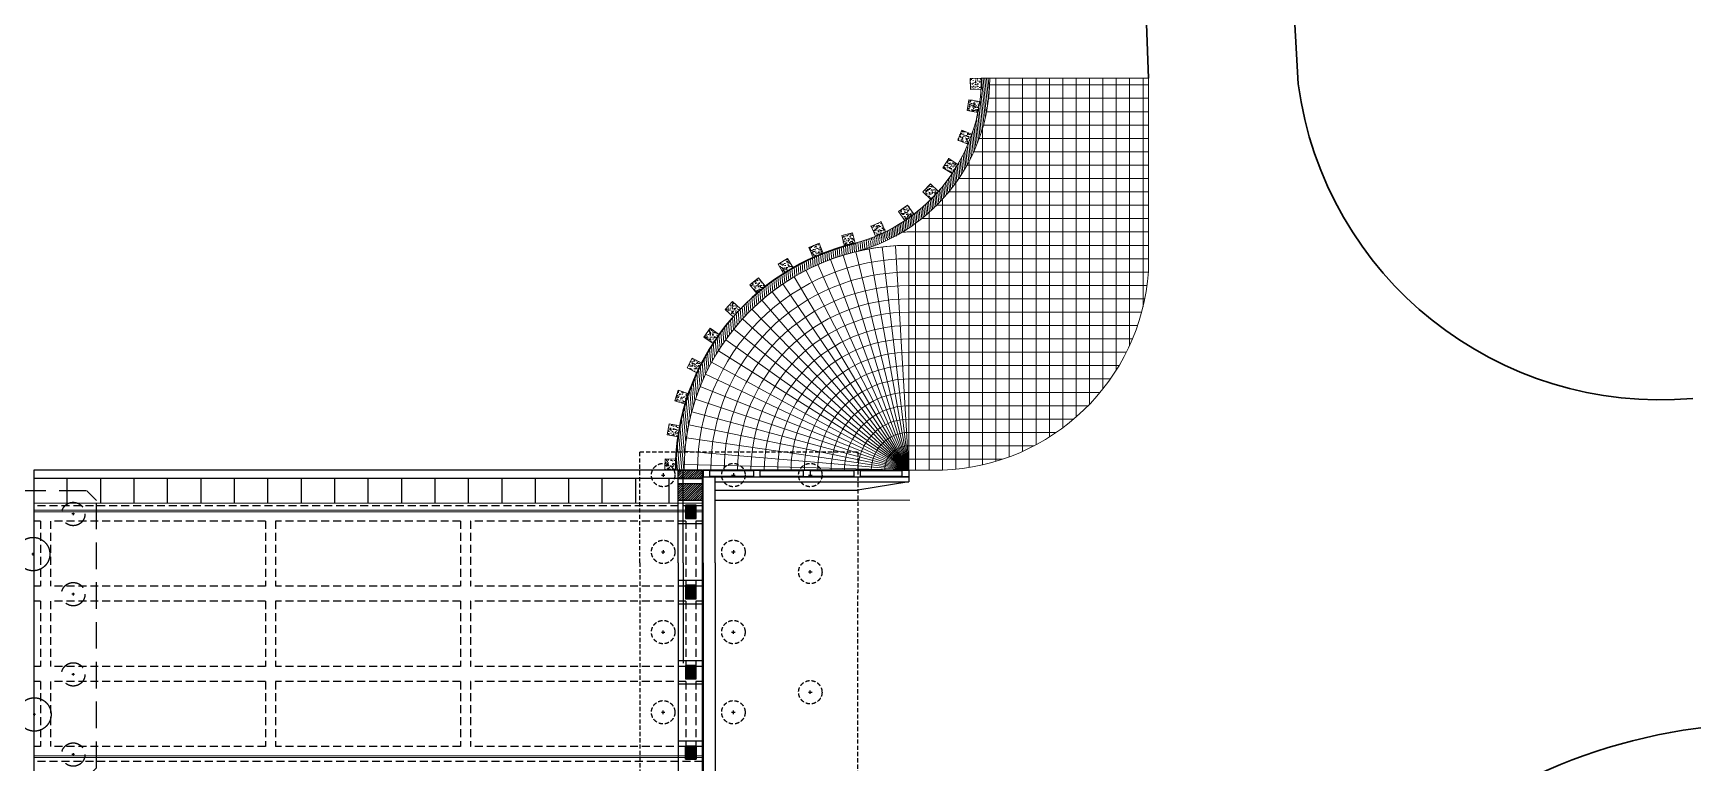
# Model space of a CAD drawing. Header units: millimetres. Extents: x 645430 to 1329725, y -477752 to 44877.
# Drawn here: x 806831 to 856463, y -45959 to -24122 of the extents above; entities that cross this region are included whole.
import ezdxf

# ---------------------------------------------------------------- set-up
doc = ezdxf.new("R2010")
doc.units = ezdxf.units.MM
doc.header["$LTSCALE"] = 250
for name, pattern in [('ACAD_ISO03W100', [30, 12, -18]), ('DASHED', [19.049999999999997, 12.7, -6.35]), ('DASHED2', [0.375, 0.25, -0.125]), ('HIDDEN', [9.524999999999999, 6.35, -3.175])]:
    doc.linetypes.add(name, pattern=pattern)
for name, color, linetype in [('Abutment W Line', 200, 'Continuous'), ('Bearing  peat', 11, 'Continuous'), ('Center Line', 34, 'Continuous'), ('Deck Slab', 11, 'Continuous'), ('Extra Line', 145, 'Continuous'), ('Girder Line', 7, 'Continuous'), ('Hatching', 35, 'Continuous'), ('Pile', 11, 'Continuous'), ('Ralling', 6, 'Continuous')]:
    doc.layers.add(name, color=color, linetype=linetype)
for name, color, linetype, lineweight in [('Box', 30, 'Continuous', 13), ('Pucca Road', 1, 'Continuous', 30), ('Railing', 6, 'Continuous', 13), ('RL', 7, 'Continuous', 18), ('ROAD', 1, 'Continuous', 30), ('Text_Title', 1, 'Continuous', 20)]:
    doc.layers.add(name, color=color, linetype=linetype, lineweight=lineweight)
pattern_1 = [(45, (113368225.4387956, 9459709.098030254), (-33.67596045400933, 33.67596045400933), [])]
pattern_2 = [(0, (113368375.4387956, 9457309.098030254), (0, 25.4), [])]

# ---------------------------------------------------------------- blocks, each defined once
blk = doc.blocks.new('GJGJH')
at = {"layer": 'Center Line'}
for p, q in [((-4837.500000002328, 2050.000000008265), (-4762.500000002328, 2050.000000008265)), ((-4800.000000002328, 2087.500000008265), (-4800.000000002328, 2012.500000008265)), ((-2437.5, 2050.000000008265), (-2362.5, 2050.000000008265)), ((-2400, 2087.500000008265), (-2400, 2012.500000008265)), ((-37.5, 2050.000000008265), (37.5, 2050.000000008265)), ((0, 2087.500000008265), (0, 2012.500000008265)), ((2362.5, 2050.000000008265), (2437.5, 2050.000000008265)), ((2400, 2087.500000008265), (2400, 2012.500000008265)), ((-3562.5, 850.000000003376), (-3637.5, 850.000000003376)), ((-3600, 887.500000003376), (-3600, 812.500000003376)), ((1237.5, 887.500000003376), (1162.5, 887.500000003376)), ((1200, 925.000000003376), (1200, 850.000000003376)), ((-4837.500000002328, -350), (-4762.500000002328, -350)), ((-4837.500000005122, -350), (-4762.500000005122, -350)), ((-4800.000000002328, -387.5), (-4800.000000002328, -312.5)), ((-4800.000000005122, -312.5), (-4800.000000005122, -387.5)), ((-2437.5, -350), (-2362.5, -350)), ((-2400, -387.5), (-2400, -312.5)), ((-37.5, -350), (37.5, -350)), ((0, -387.5), (0, -312.5)), ((2362.5, -350), (2437.5, -350)), ((2400, -387.5), (2400, -312.5))]:
    blk.add_line(p, q, dxfattribs=at)
at = {"layer": 'Hatching', "linetype": 'HIDDEN', "ltscale": 0.5}
for centre in [(-4800.000000002328, 2050.000000008265), (-2400, 2050.000000008265), (0, 2050.000000008265), (2400, 2050.000000008265), (-4800.000000002328, -350), (-2400, -350), (0, -350), (2400, -350)]:
    blk.add_circle(centre, 350, dxfattribs=at)
at = {"layer": 'Pile', "linetype": 'HIDDEN', "ltscale": 0.5}
for p, q in [((-5500.000000004657, 2450.000000003609), (-5200.000000005122, 2750.000000003609)), ((2800.000000005355, 2750.000000003609), (-5200.000000005122, 2750.000000003609)), ((3100.000000004889, 2450.000000003609), (2800.000000005355, 2750.000000003609)), ((-5500.000000000233, -749.9999999963911), (-5500.000000004657, 2450.000000003609)), ((3100.000000000233, -749.9999999963911), (3100.000000004889, 2450.000000003609)), ((-5199.999999999767, -1049.999999996391), (-5500.000000000233, -749.9999999963911)), ((2799.999999999767, -1049.999999996391), (3100.000000000233, -749.9999999963911)), ((2799.999999999767, -1049.999999996391), (-5199.999999999767, -1049.999999996391))]:
    blk.add_line(p, q, dxfattribs=at)
at = {"layer": 'Pile', "linetype": 'HIDDEN', "ltscale": 7}
for centre in [(-3599.999999999767, 850.000000003376), (1200.000000000233, 887.500000003376)]:
    blk.add_circle(centre, 500, dxfattribs=at)
blk = doc.blocks.new('*U317')
at = {"ltscale": 10}
blk.add_line((-4.117874862132975e-13, 6725), (0.9146961398801068, 6.220588693400858e-05), dxfattribs=at)
blk = doc.blocks.new('*U318')
at = {"layer": 'RL', "color": 0, "linetype": 'ByBlock', "lineweight": -2, "transparency": 16777216}
for p, rotation in [((113349832.3182975, 9474361.101331899), 200.4475644358947), ((113350211.0488732, 9474489.615866657), 197.0396370299124), ((113350596.7491875, 9474595.389692483), 193.6317096239301), ((113350988.0551053, 9474678.048711212), 190.2237822179475), ((113351383.5826658, 9474737.30057654), 186.8158548119649), ((113351781.9329773, 9474772.935727982), 183.4079274059825), ((113352181.6971645, 9474784.828132046), 180), ((113348751.1882747, 9473844.050962906), 210.6713466538419), ((113349101.0949121, 9474037.74706447), 207.2634192478594), ((113349461.8969449, 9474210.300615128), 203.8554918418771), ((113348088.9684378, 9473396.043698296), 217.4872014658067), ((113348413.4145735, 9473629.897369865), 214.0792740598244), ((113347484.5976393, 9472872.611219851), 224.3030562777721), ((113347778.9973605, 9473143.317035893), 220.8951288717895), ((113347206.8104997, 9472584.883675586), 227.7109836837547), ((113346704.9416172, 9471962.49051498), 234.5268384957198), ((113346946.6184121, 9472281.152030524), 231.1189110897373), ((113346482.6348714, 9471630.02616286), 237.9347659017022), ((113346099.2052339, 9470928.437013393), 244.750620713667), ((113346280.4844234, 9471284.934825592), 241.3426933076847), ((113345939.4384464, 9470561.793578615), 248.1585481196495), ((113345801.7491199, 9470186.301256388), 251.566475525632), ((113345594.4709494, 9469414.108675757), 258.3823303375971), ((113345686.6242307, 9469803.288078364), 254.9744029316145), ((113345525.6152014, 9469020.139488336), 261.7902577435796), ((113345480.3005141, 9468622.77389625), 265.1981851495621), ((113345458.6871551, 9468223.417291977), 268.6061125555447)]:
    blk.add_blockref('*U317', p, dxfattribs=dict(at, rotation=rotation))
blk = doc.blocks.new('gfffe')
at = {"true_color": 0xed1f24}
h = blk.add_hatch(dxfattribs=at)
h.set_pattern_fill('AR-CONC', color=240, angle=-3.81666561775622e-14)
h.set_pattern_definition([(49.9999999999999, (5949314.327706725, 76386.57703159499), (182.184668996004, -15.93908553890321), [19.05, -209.55]), (355, (5949314.327706725, 76386.57703159499), (-35.24342142496921, 191.0568452390352), [15.24, -167.64058417]), (100.4514446999999, (5949329.509713725, 76385.24877809499), (146.9412470903534, 175.117751912195), [16.19000879999999, -178.0902445999999]), (46.18419999999996, (5949314.327706725, 76437.37703159498), (271.0790408921299, -42.04232793272732), [28.575, -314.325]), (96.63555760999989, (5949336.917606725, 76433.87353159499), (237.4041340515032, 247.4261245977214), [24.28502314, -267.13560816]), (351.1841511699999, (5949314.327706725, 76437.37703159498), (237.4041340649772, 247.4261245855325), [22.85996707, -251.45973192]), (20.99999999999993, (5949339.727706725, 76424.67703159498), (151.6143912691324, -102.2651981870877), [19.05, -209.55]), (325.9999999999999, (5949339.727706725, 76424.67703159498), (61.80202834764719, 184.1879661223192), [15.24, -167.64]), (71.45144499999995, (5949352.362239325, 76416.15493169498), (213.4164192787162, 81.9227688859051), [16.1900088, -178.0899376]), (37.49999999999998, (5949314.327706725, 76386.57703159499), (3.088603250591873, 84.5550388731531), [0, -165.608, 0, -170.18, 0, -168.275]), (7.499999999999957, (5949314.327706725, 76386.57703159499), (66.81966251030582, 100.1805748181195), [0, -97.02799999999998, 0, -161.798, 0, -64.13499999999999]), (327.5, (5949257.685706725, 76386.57703159499), (135.5905951668714, -5.728743992673534), [0, -63.49999999999999, 0, -198.12, 0, -262.8899999999999]), (317.4999999999999, (5949232.285706725, 76386.57703159499), (148.129181386018, 25.42649103333293), [0, -82.55, 0, -131.572, 0, -186.69])])
h.paths.add_polyline_path([(5963085.189231027, 76843.61030348999), (5962756.360412356, 76832.52273693965), (5962767.447978905, 76503.69391826894), (5963096.276797577, 76514.78148481926)])
at = {"ltscale": 10}
blk.add_lwpolyline([(5962756.360412356, 76832.52273693965), (5963085.189231027, 76843.61030348999), (5963096.276797577, 76514.78148481926), (5962767.447978905, 76503.69391826894)], close=True, dxfattribs=at)
blk = doc.blocks.new('PNAU')
at = {"layer": 'Hatching', "lineweight": 18, "true_color": 0x58ba48}
h = blk.add_hatch(dxfattribs=at)
h.set_pattern_fill('ANSI31', color=85, scale=400, angle=50)
h.set_pattern_definition([(95, (0, 0), (-49.80973490458728, -4.357787137382907), [])])
edge = h.paths.add_edge_path()
edge.add_line((113354599.5347867, 9479775.81910523), (113354349.6971646, 9479784.828132043))
edge.add_arc((113349155.5266468, 9479822.288337516), 5194.305596967747, 296.6680124525945, 359.5867916820559, ccw=False)
edge.add_line((113351486.8357682, 9475180.542069681), (113351487.2557121, 9475179.602044143))
edge.add_line((113351487.2557121, 9475179.602044143), (113351426.6361499, 9475152.521064403))
edge.add_arc((113349218.0806666, 9479976.001922531), 5305.062196769906, 293.5422310188767, 294.60190041755305, ccw=False)
edge.add_line((113351337.0545951, 9475112.501701303), (113351186.8534782, 9475045.401358526))
edge.add_line((113351186.8534782, 9475045.401358526), (113351185.1918997, 9475049.120727697))
edge.add_arc((113349218.0806666, 9479976.001922252), 5305.062196491373, 284.75465552415193, 291.764896020731, ccw=False)
edge.add_arc((113352181.6971645, 9468059.828132017), 6975.00000003192, 93.73396778347387, 103.36689077095878, ccw=False)
edge.add_arc((113349144.584517, 9479824.984014072), 5455.171824359235, 298.2599355404839, 359.4836129816748)
h = blk.add_hatch(dxfattribs=at)
h.set_pattern_fill('ANSI31', color=85, scale=20, angle=50)
h.set_pattern_definition([(94.99999999999984, (107366486.5575128, 9391556.134213777), (-63.25836332882584, -5.53438966447629), [])])
edge = h.paths.add_edge_path()
edge.add_line((113350569.1766863, 9474845.872834772), (113350569.9887728, 9474842.649198374))
edge.add_line((113350569.9887728, 9474842.649198374), (113351693.7429287, 9475020.591994073))
edge.add_arc((113349237.5906421, 9479729.851865748), 5311.291047733716, 284.81699234142746, 297.54465472515983, ccw=False)
edge.add_arc((113352178.5754403, 9468062.51943908), 6721.648878998658, 103.6190530553498, 174.8502521718907)
edge.add_line((113345484.0584546, 9468665.848520705), (113345230.063094, 9468630.274228701))
edge.add_arc((113352165.1603962, 9468074.032988278), 6957.368677072809, 103.26143960722192, 175.4143114422804, ccw=False)
edge = h.paths.add_edge_path()
edge.add_line((113345230.063094, 9468630.274228701), (113345484.0584546, 9468665.848520705))
edge.add_arc((113352181.6971645, 9468059.828132102), 6725.000000028963, 174.8298025587759, 179.1017579035993)
edge.add_arc((113345294.3681323, 9468026.28921948), 214.3146728994236, 40.42201889058486, 112.5331915434619)
edge.add_line((113345212.2387691, 9468224.24261483), (113345230.063094, 9468630.274228701))
edge = h.paths.add_edge_path()
edge.add_arc((113345294.3681323, 9468026.28921948), 214.314672903846, 40.42201889058481, 112.5331915434619, ccw=False)
edge.add_line((113345457.5235733, 9468165.253535321), (113345456.6971645, 9468059.828132046))
edge.add_line((113345456.6971645, 9468059.828132046), (113345206.6971646, 9468059.828132046))
edge.add_line((113345206.6971646, 9468059.828132046), (113345212.2387691, 9468224.24261483))
at = {"layer": 'Hatching', "linetype": 'Continuous', "ltscale": 3}
h = blk.add_hatch(dxfattribs=at)
h.set_pattern_fill('ANSI31', color=256, scale=15, style=2)
h.set_pattern_definition(pattern_1)
h.paths.add_polyline_path([(113346031.6971645, 9468059.828132046), (113345281.6971645, 9468059.828132046), (113345281.6971645, 9467809.828132046), (113346031.6971645, 9467809.828132046)])
h = blk.add_hatch(dxfattribs=at)
h.set_pattern_fill('ANSI31', color=256, scale=15, style=2)
h.set_pattern_definition(pattern_1)
h.paths.add_polyline_path([(113346031.6971645, 9467659.828132046), (113345281.6971645, 9467659.828132046), (113345281.6971645, 9467159.828132046), (113346031.6971645, 9467159.828132046)])
h = blk.add_hatch(dxfattribs=at)
h.set_pattern_fill('LINE,_I', color=256, scale=8, style=2)
h.set_pattern_definition([(0, (113368375.4387956, 9459709.098030254), (0, 25.4), [])])
h.paths.add_polyline_path([(113345816.6971645, 9467009.828132046), (113345656.6971645, 9467009.828132046), (113345656.6971645, 9466809.828132046), (113345816.6971645, 9466809.828132046)])
h.paths.add_polyline_path([(113345656.6971645, 9466809.828132046), (113345656.6971645, 9467009.828132046), (113345496.6971645, 9467009.828132046), (113345496.6971645, 9466809.828132046)])
h.paths.add_polyline_path([(113345656.6971645, 9466809.828132046), (113345496.6971645, 9466809.828132046), (113345496.6971645, 9466609.828132046), (113345656.6971645, 9466609.828132046)])
h.paths.add_polyline_path([(113345656.6971645, 9466609.828132046), (113345816.6971645, 9466609.828132046), (113345816.6971645, 9466809.828132046), (113345656.6971645, 9466809.828132046)])
h = blk.add_hatch(dxfattribs=at)
h.set_pattern_fill('LINE,_I', color=256, scale=8, style=2)
h.set_pattern_definition(pattern_2)
h.paths.add_polyline_path([(113345816.6971645, 9464609.828132046), (113345656.6971645, 9464609.828132046), (113345656.6971645, 9464409.828132046), (113345816.6971645, 9464409.828132046)])
h.paths.add_polyline_path([(113345656.6971645, 9464409.828132046), (113345656.6971645, 9464609.828132046), (113345496.6971645, 9464609.828132046), (113345496.6971645, 9464409.828132046)])
h.paths.add_polyline_path([(113345656.6971645, 9464409.828132046), (113345496.6971645, 9464409.828132046), (113345496.6971645, 9464209.828132046), (113345656.6971645, 9464209.828132046)])
h.paths.add_polyline_path([(113345656.6971645, 9464209.828132046), (113345816.6971645, 9464209.828132046), (113345816.6971645, 9464409.828132046), (113345656.6971645, 9464409.828132046)])
h = blk.add_hatch(dxfattribs=at)
h.set_pattern_fill('LINE,_I', color=256, scale=8, style=2)
h.set_pattern_definition([(0, (113368375.4387956, 9454909.098030254), (0, 25.4), [])])
h.paths.add_polyline_path([(113345816.6971645, 9462209.828132046), (113345656.6971645, 9462209.828132046), (113345656.6971645, 9462009.828132046), (113345816.6971645, 9462009.828132046)])
h.paths.add_polyline_path([(113345656.6971645, 9462009.828132046), (113345656.6971645, 9462209.828132046), (113345496.6971645, 9462209.828132046), (113345496.6971645, 9462009.828132046)])
h.paths.add_polyline_path([(113345656.6971645, 9462009.828132046), (113345496.6971645, 9462009.828132046), (113345496.6971645, 9461809.828132046), (113345656.6971645, 9461809.828132046)])
h.paths.add_polyline_path([(113345656.6971645, 9461809.828132046), (113345816.6971645, 9461809.828132046), (113345816.6971645, 9462009.828132046), (113345656.6971645, 9462009.828132046)])
h = blk.add_hatch(dxfattribs=at)
h.set_pattern_fill('LINE,_I', color=256, scale=8, style=2)
h.set_pattern_definition(pattern_2)
h.paths.add_polyline_path([(113345816.6971645, 9459409.828132046), (113345656.6971645, 9459409.828132046), (113345656.6971645, 9459609.828132046), (113345816.6971645, 9459609.828132046)])
h.paths.add_polyline_path([(113345656.6971645, 9459609.828132046), (113345656.6971645, 9459409.828132046), (113345496.6971645, 9459409.828132046), (113345496.6971645, 9459609.828132046)])
h.paths.add_polyline_path([(113345656.6971645, 9459609.828132046), (113345496.6971645, 9459609.828132046), (113345496.6971645, 9459809.828132046), (113345656.6971645, 9459809.828132046)])
h.paths.add_polyline_path([(113345656.6971645, 9459809.828132046), (113345816.6971645, 9459809.828132046), (113345816.6971645, 9459609.828132046), (113345656.6971645, 9459609.828132046)])
at = {"lineweight": 0}
for centre, radius, start, end in [((113349201.8233869, 9479808.888884002), 5147.930006347211, 285.4033362756657, 359.7322060407304), ((113349201.8607558, 9479808.753736354), 5397.774507499589, 285.3732916410131, 359.6504064648711)]:
    blk.add_arc(centre, radius, start, end, dxfattribs=at)
at = {"ltscale": 10}
blk.add_arc((113352172.6204442, 9468063.587832727), 6965.924294261445, 103.3010363517564, 180.030924107493, dxfattribs=at)
at = {"layer": 'Abutment W Line', "ltscale": 5}
for p, q in [((113345281.6971645, 9468059.828132046), (113346031.6971645, 9468059.828132046)), ((113345281.6971645, 9465284.828132046), (113345281.6971645, 9468059.828132046)), ((113345281.6971645, 9468059.828132046), (113346031.6971645, 9468059.828132046)), ((113346031.6971645, 9465284.828132046), (113346031.6971645, 9468059.828132046)), ((113346381.6971645, 9465284.828132046), (113346381.6971645, 9467859.830775252)), ((113352181.6971645, 9468059.828132046), (113352181.6971645, 9467709.828132046)), ((113345281.6971645, 9467809.828132046), (113346031.6971645, 9467809.828132046)), ((113345281.6971645, 9467659.828132046), (113346031.6971645, 9467659.828132046)), ((113346381.6971645, 9467709.828132046), (113352181.6971645, 9467709.828132046)), ((113346381.6971645, 9467459.828132046), (113350656.6971645, 9467459.828132046)), ((113345281.6971645, 9467159.828132046), (113346031.6971645, 9467159.828132046)), ((113346381.6971645, 9467159.828132046), (113350656.6971645, 9467159.828132046)), ((113345281.6971645, 9466459.828132046), (113346031.6971645, 9466459.828132046)), ((113345281.6971645, 9465284.828132046), (113345281.6971645, 9458359.828132046)), ((113346031.6971645, 9465284.828132046), (113346031.6971645, 9458359.828132046)), ((113346381.6971645, 9465284.828132046), (113346381.6971645, 9458559.825488841)), ((113345281.6971645, 9464759.828132046), (113346031.6971645, 9464759.828132046)), ((113345281.6971645, 9464059.828132046), (113346031.6971645, 9464059.828132046)), ((113345281.6971645, 9462359.828132046), (113346031.6971645, 9462359.828132046)), ((113345281.6971645, 9461659.828132046), (113346031.6971645, 9461659.828132046)), ((113345281.6971645, 9459959.828132046), (113346031.6971645, 9459959.828132046))]:
    blk.add_line(p, q, dxfattribs=at)
at = {"layer": 'Abutment W Line', "linetype": 'ACAD_ISO03W100'}
for q in [(113345431.6971645, 9468059.828132046), (113345431.6971645, 9458359.828132046)]:
    blk.add_line((113345431.6971645, 9465284.828132046), q, dxfattribs=at)
at = {"layer": 'Abutment W Line'}
blk.add_line((113352181.6971645, 9467709.828132046), (113350656.6971645, 9467459.828132046), dxfattribs=at)
at = {"layer": 'Bearing  peat', "linetype": 'Continuous'}
for points in [[(113345496.6971645, 9466609.828132046), (113345816.6971645, 9466609.828132046), (113345816.6971645, 9467009.828132046), (113345496.6971645, 9467009.828132046)], [(113345496.6971645, 9464209.828132046), (113345816.6971645, 9464209.828132046), (113345816.6971645, 9464609.828132046), (113345496.6971645, 9464609.828132046)], [(113345496.6971645, 9461809.828132046), (113345816.6971645, 9461809.828132046), (113345816.6971645, 9462209.828132046), (113345496.6971645, 9462209.828132046)], [(113345496.6971645, 9459809.828132046), (113345816.6971645, 9459809.828132046), (113345816.6971645, 9459409.828132046), (113345496.6971645, 9459409.828132046)]]:
    blk.add_lwpolyline(points, close=True, dxfattribs=at)
at = {"layer": 'Box', "linetype": 'Continuous', "lineweight": 20, "ltscale": 5}
blk.add_line((113346006.6971645, 9468059.828132046), (113346006.6971645, 9468059.828132046), dxfattribs=at)
for points in [[(113327001.6971645, 9467804.828132046), (113326011.6971645, 9467804.828132046), (113326011.6971645, 9467064.828132046), (113327001.6971645, 9467064.828132046)], [(113328001.6971645, 9467804.828132046), (113327011.6971645, 9467804.828132046), (113327011.6971645, 9467064.828132046), (113328001.6971645, 9467064.828132046)], [(113329001.6971645, 9467804.828132046), (113328011.6971645, 9467804.828132046), (113328011.6971645, 9467064.828132046), (113329001.6971645, 9467064.828132046)], [(113330001.6971645, 9467804.828132046), (113329011.6971645, 9467804.828132046), (113329011.6971645, 9467064.828132046), (113330001.6971645, 9467064.828132046)], [(113331001.6971645, 9467804.828132046), (113330011.6971645, 9467804.828132046), (113330011.6971645, 9467064.828132046), (113331001.6971645, 9467064.828132046)], [(113332001.6971645, 9467804.828132046), (113331011.6971645, 9467804.828132046), (113331011.6971645, 9467064.828132046), (113332001.6971645, 9467064.828132046)], [(113333001.6971645, 9467804.828132046), (113332011.6971645, 9467804.828132046), (113332011.6971645, 9467064.828132046), (113333001.6971645, 9467064.828132046)], [(113334001.6971645, 9467804.828132046), (113333011.6971645, 9467804.828132046), (113333011.6971645, 9467064.828132046), (113334001.6971645, 9467064.828132046)], [(113335001.6971645, 9467804.828132046), (113334011.6971645, 9467804.828132046), (113334011.6971645, 9467064.828132046), (113335001.6971645, 9467064.828132046)], [(113335001.6971645, 9467804.828132046), (113335011.6971645, 9467804.828132046), (113335011.6971645, 9467064.828132046), (113335001.6971645, 9467064.828132046)], [(113336001.6971645, 9467804.828132046), (113335011.6971645, 9467804.828132046), (113335011.6971645, 9467064.828132046), (113336001.6971645, 9467064.828132046)], [(113337001.6971645, 9467804.828132046), (113336011.6971645, 9467804.828132046), (113336011.6971645, 9467064.828132046), (113337001.6971645, 9467064.828132046)], [(113338001.6971645, 9467804.828132046), (113337011.6971645, 9467804.828132046), (113337011.6971645, 9467064.828132046), (113338001.6971645, 9467064.828132046)], [(113339001.6971645, 9467804.828132046), (113338011.6971645, 9467804.828132046), (113338011.6971645, 9467064.828132046), (113339001.6971645, 9467064.828132046)], [(113340001.6971645, 9467804.828132046), (113339011.6971645, 9467804.828132046), (113339011.6971645, 9467064.828132046), (113340001.6971645, 9467064.828132046)], [(113341001.6971645, 9467804.828132046), (113340011.6971645, 9467804.828132046), (113340011.6971645, 9467064.828132046), (113341001.6971645, 9467064.828132046)], [(113342001.6971645, 9467804.828132046), (113341011.6971645, 9467804.828132046), (113341011.6971645, 9467064.828132046), (113342001.6971645, 9467064.828132046)], [(113343001.6971645, 9467804.828132046), (113342011.6971645, 9467804.828132046), (113342011.6971645, 9467064.828132046), (113343001.6971645, 9467064.828132046)], [(113344001.6971645, 9467804.828132046), (113343011.6971645, 9467804.828132046), (113343011.6971645, 9467064.828132046), (113344001.6971645, 9467064.828132046)], [(113345001.6971645, 9467804.828132046), (113344011.6971645, 9467804.828132046), (113344011.6971645, 9467064.828132046), (113345001.6971645, 9467064.828132046)], [(113346001.6971645, 9467804.828132046), (113345011.6971645, 9467804.828132046), (113345011.6971645, 9467064.828132046), (113346001.6971645, 9467064.828132046)]]:
    blk.add_lwpolyline(points, close=True, dxfattribs=at)
at = {"layer": 'Deck Slab'}
blk.add_line((113346006.6971645, 9467809.828132046), (113326006.4554112, 9467809.828132046), dxfattribs=at)
blk.add_lwpolyline([(113326893.4554112, 9458259.828132046), (113346006.6971645, 9458259.828132046), (113346006.6971645, 9468059.828132046), (113326006.4554112, 9468059.828132046), (113326006.4554112, 9458259.828132046), (113327534.1971645, 9458259.828132046)], dxfattribs=at)
at = {"layer": 'Extra Line'}
for p, q in [((113346879.1971645, 9467909.828132046), (113346984.1971645, 9467909.828132046)), ((113346931.6971645, 9467962.328132046), (113346931.6971645, 9467882.328132046)), ((113349179.1971645, 9467909.828132046), (113349284.1971645, 9467909.828132046)), ((113349231.6971645, 9467962.328132046), (113349231.6971645, 9467882.328132046)), ((113344779.1971645, 9463209.828132046), (113344884.1971645, 9463209.828132046)), ((113344779.1971645, 9460809.828132046), (113344884.1971645, 9460809.828132046))]:
    blk.add_line(p, q, dxfattribs=at)
at = {"layer": 'Girder Line', "linetype": 'DASHED2', "lineweight": 25, "ltscale": 2}
for p, q in [((113344131.6971645, 9468609.828132046), (113350656.6971645, 9468609.828132046)), ((113344131.6971645, 9465284.828132046), (113344131.6971645, 9468609.828132046)), ((113350656.6971645, 9468609.828132046), (113350656.6971645, 9464409.828132046)), ((113344131.6971645, 9465284.828132046), (113344131.6971645, 9457809.828132046)), ((113350656.6971645, 9457809.828132046), (113350656.6971645, 9464409.828132046))]:
    blk.add_line(p, q, dxfattribs=at)
at = {"layer": 'Girder Line', "linetype": 'DASHED', "ltscale": 0.15}
for p, q in [((113344779.1971645, 9467909.828132046), (113344884.1971645, 9467909.828132046)), ((113344831.6971645, 9467962.328132046), (113344831.6971645, 9467857.328132046)), ((113344779.1971645, 9465609.828132046), (113344884.1971645, 9465609.828132046)), ((113344779.1971645, 9465609.828132046), (113344884.1971645, 9465609.828132046)), ((113344831.6971645, 9465662.328132046), (113344831.6971645, 9465609.828132046)), ((113344831.6971645, 9465557.328132046), (113344831.6971645, 9465609.828132046)), ((113346879.1971645, 9465609.828132046), (113346984.1971645, 9465609.828132046)), ((113346879.1971645, 9465609.828132046), (113346984.1971645, 9465609.828132046)), ((113346931.6971645, 9465662.328132046), (113346931.6971645, 9465609.828132046)), ((113346931.6971645, 9465557.328132046), (113346931.6971645, 9465609.828132046)), ((113349179.1971645, 9465009.828132046), (113349284.1971645, 9465009.828132046)), ((113349179.1971645, 9465009.828132046), (113349284.1971645, 9465009.828132046)), ((113349231.6971645, 9464963.246075165), (113349231.6971645, 9465062.328132046)), ((113344831.6971645, 9463157.328132046), (113344831.6971645, 9463262.328132046)), ((113346879.1971645, 9463209.828132046), (113346984.1971645, 9463209.828132046)), ((113346931.6971645, 9463157.328132046), (113346931.6971645, 9463262.328132046)), ((113349179.1971645, 9461409.828132046), (113349284.1971645, 9461409.828132046)), ((113349179.1971645, 9461409.828132046), (113349284.1971645, 9461409.828132046)), ((113349231.6971645, 9461363.246075165), (113349231.6971645, 9461462.328132046)), ((113344831.6971645, 9460757.328132046), (113344831.6971645, 9460862.328132046)), ((113346879.1971645, 9460809.828132046), (113346984.1971645, 9460809.828132046)), ((113346931.6971645, 9460757.328132046), (113346931.6971645, 9460862.328132046))]:
    blk.add_line(p, q, dxfattribs=at)
at = {"layer": 'Girder Line', "linetype": 'HIDDEN', "ltscale": 0.15}
for p, q in [((113346006.6971645, 9466984.828132046), (113326006.4554112, 9466984.828132046)), ((113326206.4554112, 9466534.828132046), (113326206.4554112, 9464584.828132046)), ((113332939.4554112, 9466534.828132046), (113326506.4554112, 9466534.828132046)), ((113326506.4554112, 9466534.828132046), (113326506.4554112, 9464584.828132046)), ((113332939.4554112, 9466534.828132046), (113332939.4554112, 9464584.828132046)), ((113338773.6971645, 9466534.828132046), (113333239.4554112, 9466534.828132046)), ((113333239.4554112, 9466534.828132046), (113333239.4554112, 9464584.828132046)), ((113338773.6971645, 9466534.828132046), (113338773.6971645, 9464584.828132046)), ((113345506.6971645, 9466534.828132046), (113339073.6971645, 9466534.828132046)), ((113339073.6971645, 9466534.828132046), (113339073.6971645, 9464584.828132046)), ((113345506.6971645, 9466534.828132046), (113345506.6971645, 9464584.828132046)), ((113346006.6971645, 9466534.828132046), (113345806.6971645, 9466534.828132046)), ((113345806.6971645, 9466534.828132046), (113345806.6971645, 9464584.828132046)), ((113326206.4554112, 9464584.828132046), (113326006.4554112, 9464584.828132046)), ((113332939.4554112, 9464584.828132046), (113326506.4554112, 9464584.828132046)), ((113338773.6971645, 9464584.828132046), (113333239.4554112, 9464584.828132046)), ((113345506.6971645, 9464584.828132046), (113339073.6971645, 9464584.828132046)), ((113346006.6971645, 9464584.828132046), (113345806.6971645, 9464584.828132046)), ((113346006.6971645, 9462159.828132046), (113346006.6971645, 9464459.828132046)), ((113326206.4554112, 9464134.828132046), (113326206.4554112, 9462184.828132046)), ((113326506.4554112, 9464134.828132046), (113326506.4554112, 9462184.828132046)), ((113332939.4554112, 9464134.828132046), (113326506.4554112, 9464134.828132046)), ((113332939.4554112, 9464134.828132046), (113332939.4554112, 9462184.828132046)), ((113338773.6971645, 9464134.828132046), (113333239.4554112, 9464134.828132046)), ((113333239.4554112, 9464134.828132046), (113333239.4554112, 9462184.828132046)), ((113338773.6971645, 9464134.828132046), (113338773.6971645, 9462184.828132046)), ((113345506.6971645, 9464134.828132046), (113339073.6971645, 9464134.828132046)), ((113339073.6971645, 9464134.828132046), (113339073.6971645, 9462184.828132046)), ((113345506.6971645, 9464134.828132046), (113345506.6971645, 9462184.828132046)), ((113345806.6971645, 9464134.828132046), (113345806.6971645, 9462184.828132046)), ((113346006.6971645, 9464134.828132046), (113345806.6971645, 9464134.828132046)), ((113326206.4554112, 9462184.828132046), (113326006.4554112, 9462184.828132046)), ((113332939.4554112, 9462184.828132046), (113326506.4554112, 9462184.828132046)), ((113338773.6971645, 9462184.828132046), (113333239.4554112, 9462184.828132046)), ((113345506.6971645, 9462184.828132046), (113339073.6971645, 9462184.828132046)), ((113346006.6971645, 9462184.828132046), (113345806.6971645, 9462184.828132046)), ((113326206.4554112, 9461734.828132046), (113326206.4554112, 9459784.828132046)), ((113326506.4554112, 9461734.828132046), (113326506.4554112, 9459784.828132046)), ((113332939.4554112, 9461734.828132046), (113326506.4554112, 9461734.828132046)), ((113332939.4554112, 9461734.828132046), (113332939.4554112, 9459784.828132046)), ((113338773.6971645, 9461734.828132046), (113333239.4554112, 9461734.828132046)), ((113333239.4554112, 9461734.828132046), (113333239.4554112, 9459784.828132046)), ((113338773.6971645, 9461734.828132046), (113338773.6971645, 9459784.828132046)), ((113345506.6971645, 9461734.828132046), (113339073.6971645, 9461734.828132046)), ((113339073.6971645, 9461734.828132046), (113339073.6971645, 9459784.828132046)), ((113345506.6971645, 9461734.828132046), (113345506.6971645, 9459784.828132046)), ((113345806.6971645, 9461734.828132046), (113345806.6971645, 9459784.828132046)), ((113346006.6971645, 9461734.828132046), (113345806.6971645, 9461734.828132046)), ((113326206.4554112, 9459784.828132046), (113326006.4554112, 9459784.828132046)), ((113332939.4554112, 9459784.828132046), (113326506.4554112, 9459784.828132046)), ((113338773.6971645, 9459784.828132046), (113333239.4554112, 9459784.828132046)), ((113345506.6971645, 9459784.828132046), (113339073.6971645, 9459784.828132046)), ((113346006.6971645, 9459784.828132046), (113345806.6971645, 9459784.828132046)), ((113346006.6971645, 9459334.828132046), (113326006.4554112, 9459334.828132046))]:
    blk.add_line(p, q, dxfattribs=at)
at = {"layer": 'Girder Line', "linetype": 'HIDDEN', "ltscale": 15}
for p, q in [((113326206.4554112, 9466534.828132046), (113326006.4554112, 9466534.828132046)), ((113326206.4554112, 9464134.828132046), (113326006.4554112, 9464134.828132046)), ((113326206.4554112, 9461734.828132046), (113326006.4554112, 9461734.828132046))]:
    blk.add_line(p, q, dxfattribs=at)
at = {"layer": 'Girder Line', "linetype": 'DASHED2', "lineweight": 25, "ltscale": 2}
for centre in [(113344831.6971645, 9467909.828132046), (113346931.6971645, 9467909.828132046), (113349231.6971645, 9467909.828132046), (113344831.6971645, 9465609.828132046), (113346931.6971645, 9465609.828132046), (113349231.6971645, 9465009.828132046), (113344831.6971645, 9463209.828132046), (113346931.6971645, 9463209.828132046), (113349231.6971645, 9461409.828132046), (113344831.6971645, 9460809.828132046), (113346931.6971645, 9460809.828132046)]:
    blk.add_circle(centre, 350, dxfattribs=at)
at = {"layer": 'Railing', "linetype": 'Continuous', "lineweight": 20, "ltscale": 5}
for p, q in [((113346006.6971645, 9466859.828132046), (113326006.4554112, 9466859.828132046)), ((113346006.6971645, 9466809.828132046), (113326006.4554112, 9466809.828132046)), ((113346006.6971645, 9459509.828132046), (113326006.4554112, 9459509.828132046)), ((113346006.6971645, 9459459.828132046), (113326006.4554112, 9459459.828132046))]:
    blk.add_line(p, q, dxfattribs=at)
at = {"layer": 'Ralling'}
for p, q in [((113352181.6971645, 9468059.828132046), (113346031.6971645, 9468059.828132046)), ((113346031.6971645, 9467859.830775252), (113352181.6971645, 9467859.830775252)), ((113346043.6971645, 9468059.828132046), (113352181.6971645, 9468059.828132046)), ((113346231.6971645, 9468047.828132046), (113347531.6971645, 9468047.828132046)), ((113346231.6971645, 9467871.828132046), (113347531.6971645, 9467871.828132046)), ((113347731.6971645, 9468047.828132046), (113349031.6971645, 9468047.830775252)), ((113347731.6971645, 9467871.828132046), (113349031.6971645, 9467871.830775252)), ((113349231.6971645, 9468047.830775252), (113350531.6971645, 9468047.830775252)), ((113349231.6971645, 9467871.830775252), (113350531.6971645, 9467871.830775252)), ((113350731.6971645, 9468047.831045331), (113351981.6971645, 9468047.828132046)), ((113350731.6974346, 9467871.831045326), (113351981.6971645, 9467871.828132046))]:
    blk.add_line(p, q, dxfattribs=at)
for points in [[(113346043.6971645, 9467859.828132046), (113346219.6971645, 9467859.828132046), (113346231.6971645, 9467871.828132046), (113346231.6971645, 9468047.828132046), (113346219.6971645, 9468059.828132046), (113346043.6971645, 9468059.828132046), (113346031.6971645, 9468047.828132046), (113346031.6971645, 9467871.828132046)], [(113347543.6971645, 9467859.828132046), (113347719.6971645, 9467859.828132046), (113347731.6971645, 9467871.828132046), (113347731.6971645, 9468047.828132046), (113347719.6971645, 9468059.828132046), (113347543.6971645, 9468059.828132046), (113347531.6971645, 9468047.828132046), (113347531.6971645, 9467871.828132046)], [(113349219.6971645, 9467859.830775252), (113349043.6971645, 9467859.830775252), (113349031.6971645, 9467871.830775252), (113349031.6971645, 9468047.830775252), (113349043.6971645, 9468059.830775252), (113349219.6971645, 9468059.830775252), (113349231.6971645, 9468047.830775252), (113349231.6971645, 9467871.830775252)], [(113350543.6971645, 9467859.830775252), (113350719.6971645, 9467859.830775252), (113350731.6971645, 9467871.830775252), (113350731.6971645, 9468047.830775252), (113350719.6971645, 9468059.830775252), (113350543.6971645, 9468059.830775252), (113350531.6971645, 9468047.830775252), (113350531.6971645, 9467871.830775252)], [(113352169.6971645, 9467859.828132046), (113351993.6971645, 9467859.828132046), (113351981.6971645, 9467871.828132046), (113351981.6971645, 9468047.828132046), (113351993.6971645, 9468059.828132046), (113352169.6971645, 9468059.828132046), (113352181.6971645, 9468047.828132046), (113352181.6971645, 9467871.828132046)]]:
    blk.add_lwpolyline(points, close=True, dxfattribs=at)
at = {"layer": 'RL', "ltscale": 0.5}
for p, q in [((113354781.6971645, 9468322.150041724), (113354781.6971645, 9479784.828132045)), ((113355181.6971645, 9468455.643561805), (113355181.6971645, 9479784.828132045)), ((113355581.6971645, 9468619.452925565), (113355581.6971645, 9479784.828132045)), ((113355981.6971645, 9468816.212627478), (113355981.6971645, 9479784.828132045)), ((113356381.6971645, 9469049.509769311), (113356381.6971645, 9479784.828132045)), ((113356781.6971645, 9469324.311702164), (113356781.6971645, 9479784.828132045)), ((113357181.6971645, 9469647.708918586), (113357181.6971645, 9479784.828132045)), ((113357581.6971645, 9470030.308378411), (113357581.6971645, 9479784.828132045)), ((113357981.6971645, 9470489.143855862), (113357981.6971645, 9479784.828132045)), ((113358381.6971645, 9471054.80652103), (113358381.6971645, 9479784.828132045)), ((113358781.6971645, 9471794.212301208), (113358781.6971645, 9479784.828132045)), ((113359181.6971645, 9472941.587440582), (113359181.6971645, 9479784.828132045)), ((113359349.6971645, 9474006.857433623), (113359349.6971645, 9479784.828132045)), ((113354381.6971645, 9468217.030407773), (113354381.6971645, 9478290.444014054)), ((113353981.6971645, 9468138.871150684), (113353981.6971645, 9477300.939241672)), ((113353581.6971645, 9468086.681844095), (113353581.6971645, 9476653.915758451)), ((113353181.6971645, 9468059.828132046), (113353181.6971645, 9476162.26613953)), ((113352381.6971645, 9468059.828132046), (113352381.6971645, 9475447.032740267)), ((113352781.6971645, 9468059.828132046), (113352781.6971645, 9475768.860059442)), ((113351014.0057458, 9468059.828132046), (113353181.6971652, 9468059.828132048)), ((113351331.6971645, 9468059.828132022, -9.680661605671048e-09), (113353181.6971645, 9468059.828132022, -5.466726553756767e-09)), ((113349503.881708, 9467159.828132046), (113352206.9087137, 9467159.828132046))]:
    blk.add_line(p, q, dxfattribs=at)
for points in [[(113354349.6971645, 9479784.828132045), (113359349.6971645, 9479784.828132045)], [(113354594.9885086, 9479584.82813209), (113359349.6971645, 9479584.828132046)], [(113354501.6292404, 9478784.828132082), (113359349.6971645, 9478784.828132046)], [(113354563.4544064, 9479184.828132086), (113359349.6971645, 9479184.828132046)], [(113354408.4340538, 9478384.828132078), (113359349.6971645, 9478384.828132046)], [(113354282.1427385, 9477984.828132076), (113359349.6971645, 9477984.828132046)], [(113354120.2064676, 9477584.828132072), (113359349.6971645, 9477584.828132046)], [(113353673.0847016, 9476784.828132067), (113359349.6971645, 9476784.828132046)], [(113353918.9556305, 9477184.82813207), (113359349.6971645, 9477184.828132046)], [(113353374.7138673, 9476384.828132063), (113359349.6971645, 9476384.828132046)], [(113353011.52775, 9475984.828132058), (113359349.6971645, 9475984.828132046)], [(113352562.578257, 9475584.828132052), (113359349.6971645, 9475584.828132046)]]:
    blk.add_lwpolyline(points, dxfattribs=at)
for points in [[(113345206.6971651, 9468059.735703822, -0.3478975671402861), (113350569.9887728, 9474842.649198374), (113350569.9887728, 9474842.649198374)], [(113351982.0404037, 9475182.03019166, -0.007006532176746468), (113352181.6971645, 9475184.828132045), (113359349.6971645, 9475184.828132046)], [(113345456.6971651, 9468059.739016661, -0.4142174436114359), (113352181.6971645, 9474784.828132046), (113359349.6971645, 9474784.828132046)], [(113345856.6971651, 9468059.744317206, -0.4142174436114373), (113352181.6971645, 9474384.828132046), (113359349.6971645, 9474384.828132046)], [(113346256.697165, 9468059.749617748, -0.4142174436114366), (113352181.6971645, 9473984.828132046), (113359348.0645873, 9473984.828132046)], [(113346656.697165, 9468059.754918292, -0.4142174436114348), (113352181.6971645, 9473584.828132046), (113359305.0755148, 9473584.828132046)], [(113347056.697165, 9468059.760218835, -0.4142174436114356), (113352181.6971645, 9473184.828132046), (113359236.3839189, 9473184.828132046)], [(113347456.6971649, 9468059.765519379, -0.414217443611434), (113352181.6971645, 9472784.828132046), (113359141.1340255, 9472784.828132046)], [(113347856.6971649, 9468059.770819923, -0.4142174436114354), (113352181.6971645, 9472384.828132046), (113359018.074849, 9472384.828132046)], [(113348256.6971648, 9468059.776120465, -0.4142174436114333), (113352181.6971645, 9471984.828132046), (113358865.4704352, 9471984.828132046)], [(113348656.6971648, 9468059.78142101, -0.414217443611435), (113352181.6971645, 9471584.828132046), (113358680.9601399, 9471584.828132046)], [(113349056.6971648, 9468059.786721552, -0.414217443611431), (113352181.6971645, 9471184.828132046), (113358461.3391141, 9471184.828132046)], [(113349456.6971647, 9468059.792022096, -0.4142174436114337), (113352181.6971645, 9470784.828132046), (113358202.2028376, 9470784.828132046)], [(113349856.6971647, 9468059.797322638, -0.414217443611429), (113352181.6971645, 9470384.828132046), (113357897.3430718, 9470384.828132046)], [(113350256.6971647, 9468059.802623183, -0.4142174436114323), (113352181.6971645, 9469984.828132046), (113357537.6490769, 9469984.828132046)], [(113350656.6971646, 9468059.807923725, -0.4142174436114688), (113352181.6971645, 9469584.828132046), (113357108.9099607, 9469584.828132046)], [(113351056.6971646, 9468059.81322427, -0.4142174436048862), (113352181.6971645, 9469184.828132046), (113356586.7729169, 9469184.828132046)], [(113351456.6971646, 9468059.818524811, -0.4142174436098529), (113352181.6971645, 9468784.828132046), (113355922.3826205, 9468784.828132046)], [(113351856.6971645, 9468059.823825356, -0.4142174436119368), (113352181.6971645, 9468384.828132046), (113354980.453938, 9468384.828132046)]]:
    blk.add_lwpolyline(points, format="xyb", dxfattribs=at)
for centre, radius, start, end in [((113352181.6971645, 9468059.828132046), 6725, 90, 180), ((113352952.2635469, 9474469.891943205), 6414.16852353485, 272.0498966906746, 355.8602553343628)]:
    blk.add_arc(centre, radius, start, end, dxfattribs=at)
at = {"layer": 'RL', "xscale": -1}
for p, rotation in [((119313800.8809428, 9692498.8623518), 2.782459199689793), ((119242733.7161825, 8537424.663014175), 351.6525915747536), ((118949977.4736984, 7417499.912167557), 340.5227239498172), ((118446544.3720675, 6375150.269650929), 329.3928563248809), ((117751371.3784643, 5449584.402714873), 318.2629886999445), ((116890607.8821878, 4675618.080094701), 307.1331210750081), ((115896632.068187, 4082364.55397468), 296.0032534500717), ((115731936.9545825, 4007832.598497448), 294.2851698412178), ((114927371.9882802, 3723837.336686702), 286.0707211653456), ((116487670.4457897, 4403869.192729731), 302.4996185169285), ((117179065.1608932, 4903820.632001835), 310.7140671926394), ((117791934.0007387, 5497428.144462602), 318.9285158683502), ((118313701.1807422, 6172511.17904023), 327.142964544061), ((118733660.2801624, 6915217.344705679), 335.3574132197718), ((119043193.9328927, 7710306.655117273), 343.5718618954826), ((119235950.6518202, 8541464.246078024), 351.7863105711934), ((119307975.1583978, 9391635.148988485), 0.0007592469042272398)]:
    blk.add_blockref('gfffe', p, dxfattribs=dict(at, rotation=rotation))
at = {"layer": 'RL', "ltscale": 0.5}
blk.add_blockref('*U318', (0, 0), dxfattribs=at)
at = {"layer": 'Text_Title', "rotation": 270}
blk.add_blockref('GJGJH', (113325139.2748954, 9461944.824280676), dxfattribs=at)

msp = doc.modelspace()

# ---------------------------------------------------------------- linework, layer by layer
at = {"layer": 'Pucca Road', "ltscale": 0.5, "elevation": 0.02393361433070629}
for points in [[(844661.564190861, -25637.68329004703), (843095.6942450267, 2368.847604489442), (845238.1719233518, 44876.53546420389)], [(840189.2061264236, -25471.99488825789), (839148.8081938666, 2753.099645572363), (841700.0334927327, 44417.92429519104)]]:
    msp.add_lwpolyline(points, dxfattribs=at)
at = {"layer": 'Pucca Road', "ltscale": 0.5, "elevation": 3468}
msp.add_lwpolyline([(856175.3917576425, -44983.88169402251, 0.04121899149435778), (908484.8674613627, -33536.83852858204, 0.03872257466450291)], format="xyb", dxfattribs=at)
at = {"layer": 'Pucca Road', "ltscale": 0.5}
for centre, radius, start, end in [((855477.1753412717, -24183.37262193974, 0.02393361433070629), 10912.94937568482, 187.6582864694899, 275.183173633721), ((858787.1285465806, -61318.23818820222, 26030.84428658012), 16541.83699392671, 99.08425671348806, 181.7101368248213)]:
    msp.add_arc(centre, radius, start, end, dxfattribs=at)

# ---------------------------------------------------------------- block references
at = {"layer": 'ROAD', "lineweight": 0, "xscale": 0.9999930987271249, "yscale": 0.9999930987271249, "zscale": 0.9999930987271249}
msp.add_blockref('PNAU', (-112518378.1672331, -9505191.400435612, 3468), dxfattribs=at)

doc.saveas('drawing.dxf')
